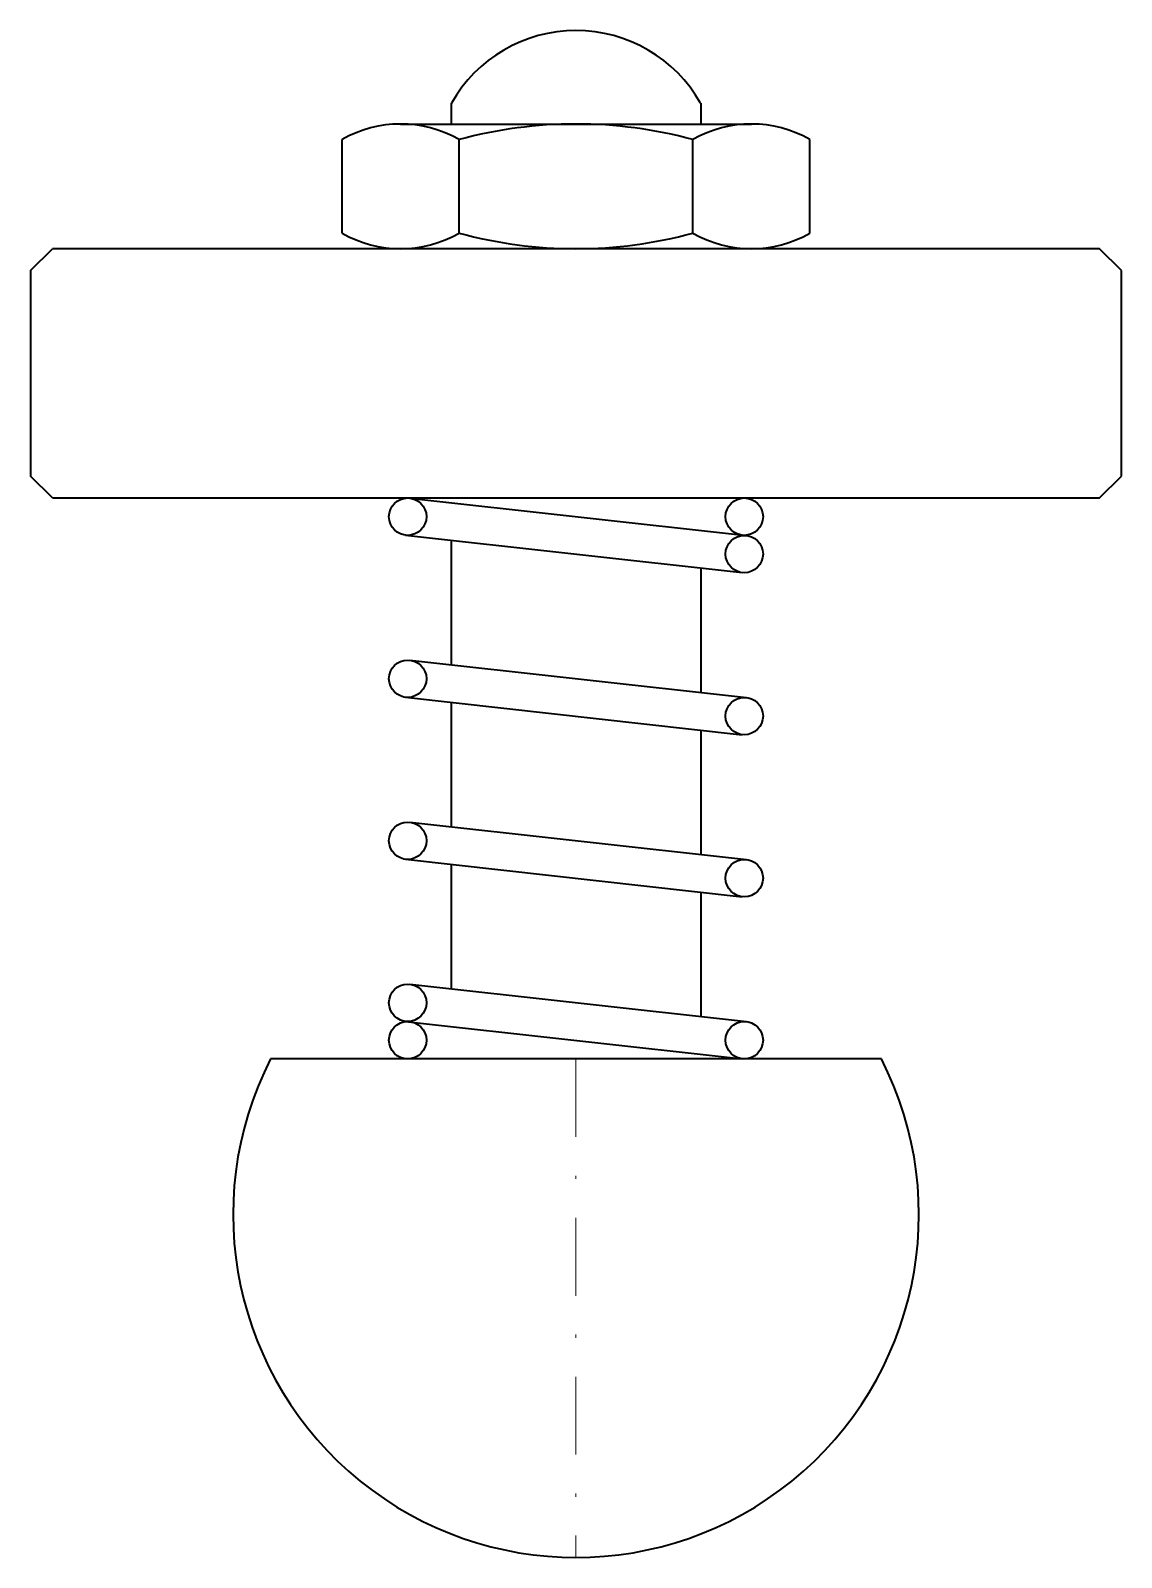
# Model space of a CAD drawing. Header units: millimetres. Extents: x -17.5 to 17.5, y 0 to 49.
import ezdxf

# ---------------------------------------------------------------- set-up
doc = ezdxf.new("R2010")
doc.units = ezdxf.units.MM
doc.header["$LTSCALE"] = 5
doc.linetypes.add('AUSGEZOGEN', pattern=[0])
doc.linetypes.add('DASHDOT', pattern=[1, 0.5, -0.25, 0, -0.25])
doc.layers.add('2', color=7, linetype='Continuous')

# ---------------------------------------------------------------- blocks, each defined once
blk = doc.blocks.new('40_001_005_nNn01')
at = {"layer": '2', "color": 7, "linetype": 'AUSGEZOGEN', "lineweight": 35}
for p, q in [((-4, 46.665), (-4, 46)), ((4, 46.665), (4, 46)), ((-5.629, 46), (5.629, 46)), ((-7.506, 42.5), (-7.506, 45.5)), ((-3.753, 42.5), (-3.753, 45.5)), ((3.753, 42.5), (3.753, 45.5)), ((7.506, 42.5), (7.506, 45.5)), ((-17.5, 41.3), (-16.8, 42)), ((16.8, 42), (-16.8, 42)), ((17.5, 41.3), (16.8, 42)), ((-17.5, 41.3), (-17.5, 34.7)), ((17.5, 34.7), (17.5, 41.3)), ((-16.8, 34), (-17.5, 34.7)), ((16.8, 34), (17.5, 34.7)), ((-16.8, 34), (16.8, 34)), ((-5.334, 33.996), (5.466, 32.796)), ((-5.466, 32.804), (5.334, 31.604)), ((-4, 32.641), (-4, 28.648)), ((4, 31.752), (4, 27.759)), ((-5.334, 28.796), (5.466, 27.596)), ((-5.466, 27.604), (5.334, 26.404)), ((-4, 27.441), (-4, 23.448)), ((4, 26.552), (4, 22.559)), ((-5.334, 23.596), (5.466, 22.396)), ((-5.466, 22.404), (5.334, 21.204)), ((-4, 22.241), (-4, 18.248)), ((4, 21.352), (4, 17.359)), ((-5.334, 18.396), (5.466, 17.196)), ((-5.466, 17.204), (5.334, 16.004))]:
    blk.add_line(p, q, dxfattribs=at)
for centre in [(-5.4, 33.4), (5.4, 33.4), (5.4, 32.2), (-5.4, 28.2), (5.4, 27), (-5.4, 23), (5.4, 21.8), (-5.4, 17.8), (-5.4, 16.6), (5.4, 16.6)]:
    blk.add_circle(centre, 0.6, dxfattribs=at)
for centre, radius, start, end in [((0, 44.407), 4.593, 29.4467, 150.5533), ((-5.629, 42.229), 3.771, 60.1583, 119.8417), ((0, 31.667), 14.333, 74.8218, 105.1782), ((5.629, 42.229), 3.771, 60.1583, 119.8417), ((-5.629, 45.771), 3.771, 240.1583, 299.8417), ((0, 56.333), 14.333, 254.8218, 285.1782), ((5.629, 45.771), 3.771, 240.1583, 299.8417)]:
    blk.add_arc(centre, radius, start, end, dxfattribs=at)
blk = doc.blocks.new('40002_005_nNn00')
blk.add_blockref('40_001_005_nNn01', (0, 0))

msp = doc.modelspace()

# ---------------------------------------------------------------- linework, layer by layer
at = {"layer": '2', "color": 7, "linetype": 'AUSGEZOGEN', "lineweight": 35}
msp.add_line((9.798, 16), (-9.798, 16), dxfattribs=at)
at = {"layer": '2', "color": 7, "linetype": 'DASHDOT', "lineweight": 18}
msp.add_line((0, 16), (0, 0), dxfattribs=at)
at = {"layer": '2', "color": 7, "linetype": 'AUSGEZOGEN', "lineweight": 35}
msp.add_arc((0, 11), 11, 152.9643, 27.0357, dxfattribs=at)

# ---------------------------------------------------------------- block references
msp.add_blockref('40002_005_nNn00', (0, 0))

doc.saveas('drawing.dxf')
